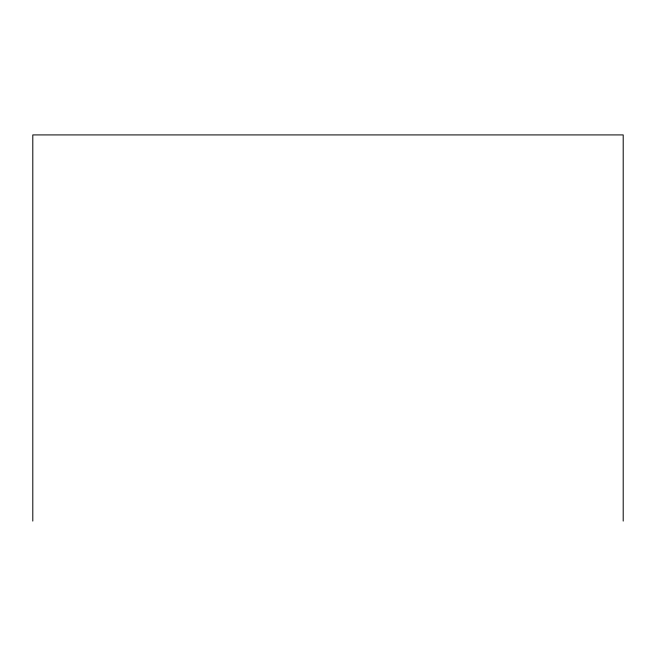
<?xml version="1.0" encoding="UTF-8"?>
<svg xmlns="http://www.w3.org/2000/svg" width="656" height="656" viewBox="0 0 656 656"><rect width="100%" height="100%" fill="white"/><g stroke="black" fill="none" stroke-linecap="round" stroke-linejoin="round"><path stroke-width="0.98" d="M623.2 521.085L623.2 134.915L32.8 134.915L32.8 521.085"/></g></svg>
